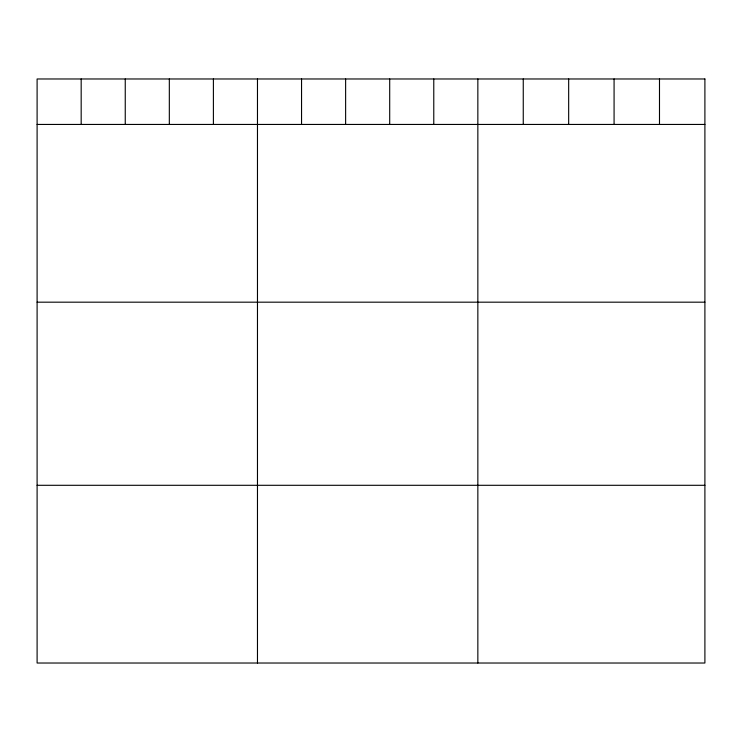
<?xml version="1.0" encoding="UTF-8"?>
<svg xmlns="http://www.w3.org/2000/svg" width="742" height="742" viewBox="0 0 742 742"><rect width="100%" height="100%" fill="white"/><g stroke="black" fill="none" stroke-linecap="round" stroke-linejoin="round"><path stroke-width="1.11" d="M37.1 124.443L704.9 124.443M37.1 302.18L704.9 302.18M37.1 485.296L704.9 485.296M659.49 78.977L659.49 124.443M614.079 78.977L614.079 124.443M568.669 78.977L568.669 124.443M523.258 78.977L523.258 124.443M477.848 78.977L477.848 663.023M433.773 78.977L433.773 124.443M389.698 78.977L389.698 124.443M345.624 78.977L345.624 124.443M301.549 78.977L301.549 124.443M257.474 78.977L257.474 663.023M213.399 78.977L213.399 124.443M169.324 78.977L169.324 124.443M125.25 78.977L125.25 124.443M81.175 78.977L81.175 124.443M704.9 78.977L37.1 78.977L37.1 663.023L704.9 663.023L704.9 78.977"/></g></svg>
